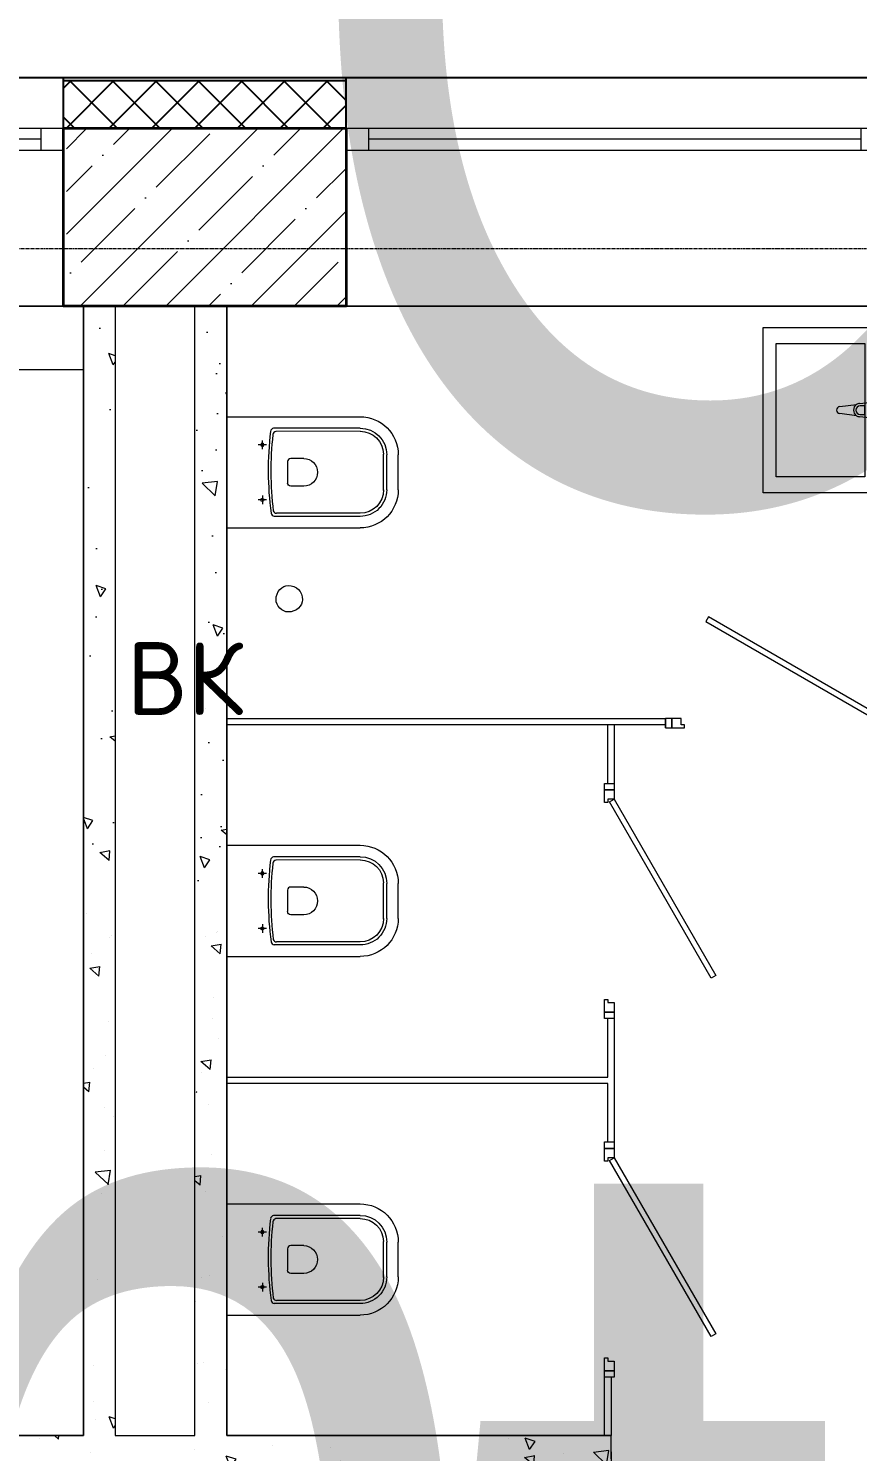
# Model space of a CAD drawing. Header units: millimetres. Extents: x 0 to 168960, y -92093 to 443706.
# Drawn here: x 22151 to 24761, y 316116 to 320596 of the extents above; entities that cross this region are included whole.
import ezdxf
from ezdxf.enums import TextEntityAlignment as Align

# ---------------------------------------------------------------- set-up
doc = ezdxf.new("R2018")
doc.units = ezdxf.units.MM
doc.linetypes.add('осевая', pattern=[50.8, 31.75, -6.35, 6.35, -6.35])
for name, color, linetype, lineweight in [('_0', 7, 'Continuous', 15), ('Medium Lines', 7, 'Continuous', 9), ('АР_Названия помещений', 124, 'Continuous', 5), ('АР_Номер помещения', 1, 'Continuous', 25), ('АР_Окна БЛОК', 250, 'Continuous', 13), ('АР_Помещения_площадь', 19, 'Continuous', 9), ('АР_Фасад', 7, 'Continuous', 15)]:
    doc.layers.add(name, color=color, linetype=linetype, lineweight=lineweight)
doc.layers.add('АР_Сущ.Несущая стена', color=7, linetype='Continuous')
doc.styles.add('ISOCPEUR', font='isocpeur.ttf', dxfattribs={"height": 175})
doc.styles.add('PDF ISOCPEUR', font='isocpeur.ttf')
doc.styles.get("Standard").update_dxf_attribs({"font": 'arial.ttf'})

# ---------------------------------------------------------------- blocks, each defined once
blk = doc.blocks.new('ОКНО 1910')
at = {"layer": 'АР_Окна БЛОК', "color": 8, "ltscale": 0.1}
for points in [[(178763.3, -124524.8), (180673.3, -124524.8), (180673.3, -125084.8), (178763.3, -125084.8)], [(178763.3, -125014.8), (180673.3, -125014.8), (180673.3, -125084.8), (178763.3, -125084.8)], [(178763.3, -125014.8), (178833.3, -125014.8), (178833.3, -125084.8), (178763.3, -125084.8)], [(180603.3, -125014.8), (180673.3, -125014.8), (180673.3, -125084.8), (180603.3, -125084.8)]]:
    blk.add_lwpolyline(points, close=True, dxfattribs=at)
blk.add_lwpolyline([(178833.3, -125049.8), (180603.3, -125049.8)], dxfattribs=at)
blk = doc.blocks.new('ОКНО 1650')
at = {"layer": 'АР_Окна БЛОК', "color": 8, "ltscale": 0.1}
for points in [[(131732, -110737.1), (130111, -110737.1), (130111, -110667.1), (131732, -110667.1)], [(131732, -110702.1), (130181, -110702.1)]]:
    blk.add_lwpolyline(points, dxfattribs=at)
for points in [[(130181, -110737.1), (130111, -110737.1), (130111, -110667.1), (130181, -110667.1)], [(131802, -110737.1), (131732, -110737.1), (131732, -110667.1), (131802, -110667.1)]]:
    blk.add_lwpolyline(points, close=True, dxfattribs=at)
at = {"layer": 'АР_Фасад', "color": 8, "ltscale": 0.1}
blk.add_lwpolyline([(131802, -111227.1), (130111, -111227.1), (130111, -110667.1), (131802, -110667.1)], close=True, dxfattribs=at)
blk = doc.blocks.new('3 ЭТАЖ')
at = {"layer": 'АР_Сущ.Несущая стена', "ltscale": 0.1}
h = blk.add_hatch(dxfattribs=at)
h.set_pattern_fill('ANSI37', color=8, scale=30, angle=180)
h.set_pattern_definition([(225, (309336.69, -168141.7), (67.35192, -67.35192), []), (315, (309336.69, -168141.7), (67.35192, 67.35192), [])])
h.paths.add_polyline_path([(130573.3, -43056.9), (131463.3, -43056.9), (131463.3, -42906.9), (130573.3, -42906.9)])
at = {"layer": 'АР_Сущ.Несущая стена', "lineweight": 13, "ltscale": 10000}
h = blk.add_hatch(dxfattribs=at)
h.set_pattern_fill('ANSI35', color=8, scale=30)
h.set_pattern_definition([(45, (-47291, 81467.89), (-134.70384, 134.70384), []), (45, (-47156.3, 81467.89), (-134.70384, 134.70384), [238.125, -47.625, 0, -47.625])])
h.paths.add_polyline_path([(131463.3, -43261.9), (130582.3, -43261.9), (130582.3, -43616.9), (131463.3, -43616.9), (131463.3, -43546.9)])
h.paths.add_polyline_path([(131463.3, -43056.9), (130582.3, -43056.9), (130582.3, -43261.9), (131463.3, -43261.9)])
at = {"layer": 'АР_Сущ.Несущая стена', "color": 8, "ltscale": 0.1}
for points in [[(174755.5, -42896.6), (182078.4, -42896.6), (182078.4, -59645.3), (112993.3, -59645.3), (112993.3, -42896.9), (133154.3, -42896.9)], [(130573.3, -43056.9), (130573.3, -42896.9)], [(130573.3, -42906.9), (131463.3, -42906.9)], [(131463.3, -43056.9), (131463.3, -42896.9)]]:
    blk.add_lwpolyline(points, dxfattribs=at)
at = {"layer": 'АР_Сущ.Несущая стена', "color": 8, "linetype": 'Continuous', "lineweight": 35, "flags": 128}
blk.add_lwpolyline([(130573.3, -43056.9), (131463.3, -43056.9), (131463.3, -43616.9), (130573.3, -43616.9)], close=True, dxfattribs=at)
at = {"layer": 'АР_Сущ.Несущая стена', "color": 8, "rotation": 180}
blk.add_blockref('ОКНО 1910', (309336.7, -168141.7), dxfattribs=at)
at = {"layer": 'АР_Сущ.Несущая стена', "color": 8}
blk.add_blockref('ОКНО 1650', (1352.3, 67610.2), dxfattribs=at)
blk = doc.blocks.new('AC-Дверь-ОднопольнаяГОСТ 30970-2014 - ДПМ Оп Г 2000-700 Л с_т-3113739-1 этаж')
at = {"layer": 'Medium Lines', "color": 8}
for p, q in [((-234.3, 330), (-242.7, 315.4)), ((-242.7, 315.4), (311.5, -4.6)), ((320, 10), (-234.3, 330)), ((-370, 10), (-370, -20)), ((-350, 10), (-370, 10)), ((-320, 10), (-350, 10)), ((-350, 10), (-350, -20)), ((-350, -20), (-350, 10)), ((-320, -10), (-320, 10)), ((311.5, -4.6), (320, 10)), ((350, 10), (320, 10)), ((320, 10), (320, -10)), ((350, -20), (350, 10)), ((370, 10), (350, 10)), ((350, 10), (350, -20)), ((370, -20), (370, 10)), ((-370, -20), (-350, -20)), ((-350, -20), (-310, -20)), ((-310, -10), (-320, -10)), ((-310, -20), (-310, -10)), ((320, -10), (310, -10)), ((310, -10), (310, -20)), ((310, -20), (350, -20)), ((350, -20), (370, -20))]:
    blk.add_line(p, q, dxfattribs=at)
blk = doc.blocks.new('унитаз поликлиники')
at = {"color": 8}
for p, q in [((0, 175), (0, -175)), ((0, 175), (420, 175)), ((420, 138.7), (149.6, 138.7)), ((112.4, 73.1), (112.4, 100.2)), ((420, 129), (156.8, 128.7)), ((125.6, 86.7), (99.5, 86.7)), ((494, 57.1), (494, -57.1)), ((504, 55), (504, -55)), ((540, 55), (540, -55)), ((191.9, -33.7), (191.9, 33.7)), ((242.4, 43.7), (201.9, 43.7)), ((242.4, -43.7), (201.9, -43.7)), ((125.5, -86.5), (99.4, -86.5)), ((112.3, -73), (112.3, -100.1)), ((420, -129), (155.2, -128.7)), ((0, -175), (420, -175)), ((420, -139), (147.9, -138.7))]:
    blk.add_line(p, q, dxfattribs=at)
for centre, radius, start, end in [((420, 55), 120, 0, 90), ((420.5, 55.2), 83.5, 359.8619, 90.3335), ((420, 55), 74, 0, 90), ((242.4, 0), 43.7, 270, 90), ((420, -55), 120, 270, 0), ((420, -55), 84, 270, 0), ((420, -55), 74, 270, 358.4018)]:
    blk.add_arc(centre, radius, start, end, dxfattribs=at)
at = {"color": 8, "extrusion": (0, 0, -1)}
for centre, major_axis, ratio, start_param, end_param in [((149.5, 127.3), (-5.6, -10.5), 0.821373, 1.269211, 2.570669), ((112.4, 86.8), (3.55, 3.55), 1, 5.504025, 11.78721), ((1158.1, 0), (-731, -726.4), 0.993775, 0.659849, 0.910919), ((984.1, 0), (-23.4, -941.4), 0.89728, 1.422258, 1.677847), ((154.4, 119.8), (-5.61, -7.72), 0.798093, 1.232924, 2.686723), ((201.9, -33.5), (4.12, -9.49), 0.964797, 0.42926, 1.943413), ((147.9, -127.5), (5.4, -10.4), 0.836443, 0.56114, 1.877577), ((155.2, -117.5), (5.3, -10.4), 0.842984, 0.549902, 1.8819)]:
    blk.add_ellipse(centre, major_axis=major_axis, ratio=ratio, start_param=start_param, end_param=end_param, dxfattribs=at)
at = {"color": 8}
for centre, major_axis, ratio, start_param, end_param in [((201.9, 33.5), (4.12, 9.49), 0.964797, 0.42926, 1.943413), ((112.3, -86.6), (3.54, -3.55), 1, 5.504025, 11.78721)]:
    blk.add_ellipse(centre, major_axis=major_axis, ratio=ratio, start_param=start_param, end_param=end_param, dxfattribs=at)
blk = doc.blocks.new('Из_буфера27431')
at = {"color": 8, "linetype": 'Continuous', "lineweight": 5}
for p, q in [((-138.5, 11.1), (-85.6, 17.7)), ((-138.5, 11.1), (-85.6, 17.7)), ((-76.1, 21), (-34.1, 25)), ((-76.1, 21), (-34.1, 25)), ((-59, 13.6), (-73.9, 13.6)), ((-59, 13.6), (-73.9, 13.6)), ((-59, -13.6), (-59, 13.6)), ((-59, -13.6), (-59, 13.6)), ((-85.6, -17.7), (-138.5, -11.1)), ((-85.6, -17.7), (-138.5, -11.1)), ((-34.1, -25), (-76.1, -21)), ((-34.1, -25), (-76.1, -21)), ((-73.9, -13.6), (-59, -13.6)), ((-73.9, -13.6), (-59, -13.6))]:
    blk.add_line(p, q, dxfattribs=at)
for points in [[(0, -260), (-380, -260), (-380, 260), (0, 260)], [(-59, -210), (-339.1, -210), (-339.1, 210), (-59, 210)], [(-59, -210), (-339.1, -210), (-339.1, 210), (-59, 210)]]:
    blk.add_lwpolyline(points, close=True, dxfattribs=at)
for centre, radius, start, end in [((-137.1, 0), 11.2, 97.1389, 262.8611), ((-137.1, 0), 11.2, 97.1389, 262.8611), ((-74.2, 0), 21.1, 122.771, 237.229), ((-74.2, 0), 21.1, 122.771, 237.229), ((-73.9, 0), 13.6, 90, 270), ((-73.9, 0), 13.6, 90, 270), ((-74.2, 0), 21.1, 95.1696, 122.771), ((-74.2, 0), 21.1, 95.1696, 122.771), ((-34.1, 0), 25, 270, 90), ((-34.1, 0), 25, 270, 90), ((-74.2, 0), 21.1, 237.229, 264.8304), ((-74.2, 0), 21.1, 237.229, 264.8304)]:
    blk.add_arc(centre, radius, start, end, dxfattribs=at)
blk = doc.blocks.new('*U371')
at = {"color": 8, "style": 'ISOCPEUR', "width": 0.7, "flags": 1}
blk.add_attdef('КАТЕГОРИЯ', (-499.2, -2092.2), '', height=250, dxfattribs=at)
at = {"layer": 'АР_Номер помещения', "color": 8, "style": 'ISOCPEUR', "width": 0.7}
blk.add_attdef('НОМЕР_ПОМЕЩЕНИЯ', text='', height=300, dxfattribs=at).set_placement((-18510.5, 7567.3), align=Align.MIDDLE_CENTER)
at = {"layer": 'АР_Помещения_площадь', "color": 8, "style": 'ISOCPEUR', "width": 0.7}
blk.add_attdef('ПЛОЩАДЬ_ПОМЕЩЕНИЯ', text='', height=200, dxfattribs=at).set_placement((-14623.7, 5822.6), align=Align.MIDDLE_RIGHT)
at = {"layer": 'АР_Помещения_площадь', "color": 8, "lineweight": 30, "width": 0.7, "flags": 104}
blk.add_attdef('ИМЯ_ПОМЕЩЕНИЯ', text='', height=100, dxfattribs=at).set_placement((157.6, 1217.1), align=Align.MIDDLE_CENTER)
blk = doc.blocks.new('*U372')
at = {"color": 8, "style": 'ISOCPEUR', "width": 0.7, "flags": 1}
blk.add_attdef('КАТЕГОРИЯ', (-499.2, -2092.2), '', height=250, dxfattribs=at)
at = {"layer": 'АР_Номер помещения', "color": 8, "style": 'ISOCPEUR', "width": 0.7}
blk.add_attdef('НОМЕР_ПОМЕЩЕНИЯ', text='', height=300, dxfattribs=at).set_placement((-20320.1, 402), align=Align.MIDDLE_CENTER)
at = {"layer": 'АР_Помещения_площадь', "color": 8, "lineweight": 30, "width": 0.7, "flags": 104}
blk.add_attdef('ИМЯ_ПОМЕЩЕНИЯ', text='', height=100, dxfattribs=at).set_placement((157.6, 1217.1), align=Align.MIDDLE_CENTER)
at = {"layer": 'АР_Помещения_площадь', "color": 8, "style": 'ISOCPEUR', "width": 0.7}
blk.add_attdef('ПЛОЩАДЬ_ПОМЕЩЕНИЯ', text='', height=200, dxfattribs=at).set_placement((-20157.3, 981.5), align=Align.MIDDLE_RIGHT)

msp = doc.modelspace()

# ---------------------------------------------------------------- hatches: boundary and pattern name
at = {"layer": '_0', "ltscale": 100}
h = msp.add_hatch(dxfattribs=at)
h.set_pattern_fill('AR-CONC', color=256, scale=2, angle=90)
h.set_pattern_definition([(140, (-126539.55, 136709.7), (31.87817, 364.36934), [38.1, -419.1]), (85, (-126539.55, 136709.7), (-382.1137, -70.48684), [30.48, -335.28117]), (190.45144, (-126536.9, 136740.06), (-350.2355, 293.8825), [32.38, -356.1805]), (136.1842, (-126641.15, 136709.7), (84.08466, 542.1581), [57.15, -628.65]), (186.63556, (-126634.14, 136754.87), (-494.8522, 474.8083), [48.57, -534.2712]), (81.18415, (-126641.15, 136709.7), (-494.8522, 474.8083), [45.7199, -502.9195]), (111, (-126615.75, 136760.5), (204.5304, 303.2288), [38.1, -419.1]), (56, (-126615.75, 136760.5), (-368.37593, 123.60406), [30.48, -335.28]), (161.45145, (-126598.7, 136785.76), (-163.84554, 426.83284), [32.38, -356.1799]), (127.5, (-126539.55, 136709.69), (-169.11008, 6.17721), [0, -331.216, 0, -340.36, 0, -336.55]), (97.5, (-126539.55, 136709.7), (-200.36115, 133.63933), [0, -194.056, 0, -323.596, 0, -128.27]), (57.5, (-126539.55, 136596.41), (11.45749, 271.18119), [0, -127, 0, -396.24, 0, -525.78]), (47.5, (-126539.55, 136545.6), (-50.85298, 296.25836), [0, -165.1, 0, -263.144, 0, -373.38])])
h.paths.add_polyline_path([(22341.69, 318306.396), (22341.043, 318264.049), (22325.162, 318264.291), (22325.809, 318306.639)], flags=16)
h.paths.add_polyline_path([(23272.903, 316065.56), (23273.214, 316065.589), (23273.158, 315865.56), (21531.669, 315865.56), (21531.669, 316065.56)], flags=16)
h.paths.add_polyline_path([(22507.675, 316016.795), (23007.675, 316016.795), (23007.675, 315866.795), (22507.675, 315866.795)], flags=0)
h.paths.add_polyline_path([(21046.474, 313411.512), (21046.474, 313311.512), (21533.693, 313311.512), (21533.693, 313411.512), (21501.669, 313411.512), (21501.669, 315765.56), (23273.13, 315765.56), (23272.69, 314201.512), (22533.693, 314201.512), (22533.693, 313701.512), (22633.693, 313701.512), (22633.693, 314111.512), (23272.665, 314111.512), (23272.55, 313701.512), (23372.55, 313701.512), (23373.214, 316065.56), (23985.08, 316065.56), (23985.011, 316165.56), (22775.045, 316165.56), (22775.045, 319721.941), (22675.045, 319721.908), (22675.045, 317688.958), (22679.857, 317688.958), (22679.857, 317188.958), (22675.045, 317188.958), (22675.045, 316165.56), (22423.991, 316165.56), (22423.991, 317188.958), (22420.614, 317188.958), (22420.614, 317688.958), (22423.991, 317688.958), (22423.991, 319721.793), (22323.991, 319721.793), (22323.991, 316165.56), (21431.669, 316165.56), (21401.669, 315615.392), (21401.669, 313411.512)])
h.paths.add_polyline_path([(19946.474, 313408.559), (19946.474, 313509.419), (19161.278, 313509.419), (19161.278, 313408.559)])

# ---------------------------------------------------------------- linework, layer by layer
at = {"layer": '_0', "linetype": 'осевая', "ltscale": 0.3}
msp.add_line((1843.707, 319903.426), (74501.816, 319903.426), dxfattribs=at)
at = {"layer": '_0', "ltscale": 0.1}
msp.add_line((22323.991, 316165.56), (22323.991, 319721.793), dxfattribs=at)
at = {"layer": '_0'}
for p, q in [((22775.045, 318778.881), (22775.045, 318753.881)), ((22775.045, 318423.55), (24156.399, 318423.55)), ((24156.399, 318403.55), (22775.045, 318403.55)), ((23975.045, 318219.053), (23975.045, 318403.55)), ((23995.045, 318403.55), (23995.045, 318219.053)), ((23975.045, 317294.555), (23975.045, 317479.053)), ((23995.045, 317479.053), (23995.045, 317090.058)), ((22775.045, 317294.555), (23975.045, 317294.555)), ((23975.045, 317274.555), (22775.045, 317274.555)), ((23975.045, 317090.058), (23975.045, 317274.555)), ((23965.045, 316165.56), (23965.045, 316350.058)), ((23985.045, 316350.058), (23985.045, 316165.56)), ((23985.011, 316165.56), (23986.702, 313701.333))]:
    msp.add_line(p, q, dxfattribs=at)
msp.add_lwpolyline([(22323.991, 316165.56), (21401.669, 316165.644), (21401.669, 313508.475), (19561.278, 313510.447), (19561.278, 319721.793), (22323.991, 319721.793)], close=True, dxfattribs=at)
at = {"layer": '_0', "ltscale": 0.1}
for points in [[(22423.991, 319721.826), (22423.991, 316165.56), (22675.045, 316165.56), (22675.045, 319721.908)], [(22775.045, 319721.941), (22775.045, 316165.56), (23985.011, 316165.56), (23985.08, 316065.56), (23373.214, 316065.56), (23372.55, 313701.512)], [(19561.278, 319521.793), (22323.991, 319521.793)], [(24156.399, 318393.55), (24156.399, 318423.55)], [(21046.474, 313508.559), (21401.669, 313508.559), (21401.669, 316165.56), (22323.991, 316165.56)]]:
    msp.add_lwpolyline(points, dxfattribs=at)
at = {"layer": '_0'}
msp.add_lwpolyline([(23985.011, 316165.56), (22775.046, 316165.56), (22775.045, 319721.793), (24843.753, 319721.793), (24843.753, 319073.55), (25201.278, 319073.55), (25201.278, 313700.979), (23372.55, 313701.512), (23373.214, 316065.56), (23985.08, 316065.56)], dxfattribs=at)
at = {"layer": '_0', "lineweight": 0}
for points in [[(22930.313, 318797.315), (22930.313, 318823.005), (22949.581, 318842.273), (22968.849, 318842.273)], [(22968.849, 318842.273), (22994.539, 318842.273), (23013.807, 318823.005), (23013.807, 318797.315)], [(22968.849, 318758.779), (22949.581, 318758.779), (22930.313, 318778.047), (22930.313, 318797.315)], [(23013.807, 318797.315), (23013.807, 318778.047), (22994.539, 318758.779), (22968.849, 318758.779)]]:
    msp.add_open_spline(points, degree=3, dxfattribs=at)

# ---------------------------------------------------------------- block references
at = {"layer": '_0'}
for name, p in [('3 ЭТАЖ', (-108312.067, 363338.701)), ('Из_буфера27431', (24843.753, 319394.279)), ('AC-Дверь-ОднопольнаяГОСТ 30970-2014 - ДПМ Оп Г 2000-700 Л с_т-3113739-1 этаж', (24526.399, 318413.55))]:
    msp.add_blockref(name, p, dxfattribs=at)
ref = msp.add_blockref('*U372', (44912.193, 314166.718), dxfattribs=at)
lines = msp.add_mtext('\\W0.8000;Санузлы для девочек основной и старшей школы\\Pс комнатой личной гигиены', dxfattribs={"layer": 'АР_Названия помещений', "color": 8, "insert": (22950.929, 322335.414), "char_height": 3224.53982, "width": 1818.92382, "attachment_point": 1})
ref.add_attrib('ИМЯ_ПОМЕЩЕНИЯ', '', (22950.929, 322335.414), dxfattribs={"flags": 104}).embed_mtext(lines)
at = {"layer": '_0', "xscale": -1}
for name, p, rotation in [('унитаз поликлиники', (22775.045, 319198.416), 180), ('AC-Дверь-ОднопольнаяГОСТ 30970-2014 - ДПМ Оп Г 2000-700 Л с_т-3113739-1 этаж', (23985.045, 317849.053), 270), ('унитаз поликлиники', (22775.045, 317849.053), 180), ('AC-Дверь-ОднопольнаяГОСТ 30970-2014 - ДПМ Оп Г 2000-700 Л с_т-3113739-1 этаж', (23985.045, 316720.058), 270), ('унитаз поликлиники', (22775.045, 316720.058), 180)]:
    msp.add_blockref(name, p, dxfattribs=dict(at, rotation=rotation))
at = {"layer": '_0'}
ref = msp.add_blockref('*U371', (33928.426, 308804.592), dxfattribs=at)
lines = msp.add_mtext('\\W0.8000;Коридор с рекреацией ', dxfattribs={"layer": 'АР_Названия помещений', "color": 8, "insert": (16784.375, 317838.04), "char_height": 3787.10462, "width": 1779.62855, "attachment_point": 1})
ref.add_attrib('ИМЯ_ПОМЕЩЕНИЯ', '', (16784.375, 317838.04), dxfattribs={"flags": 104}).embed_mtext(lines)

# ---------------------------------------------------------------- texts
at = {"layer": '_0', "lineweight": 5, "ltscale": 0.1, "insert": (22460, 318434.08), "char_height": 229.1932, "attachment_point": 7, "style": 'PDF ISOCPEUR'}
msp.add_mtext('ВК', dxfattribs=at)

doc.saveas('drawing.dxf')
